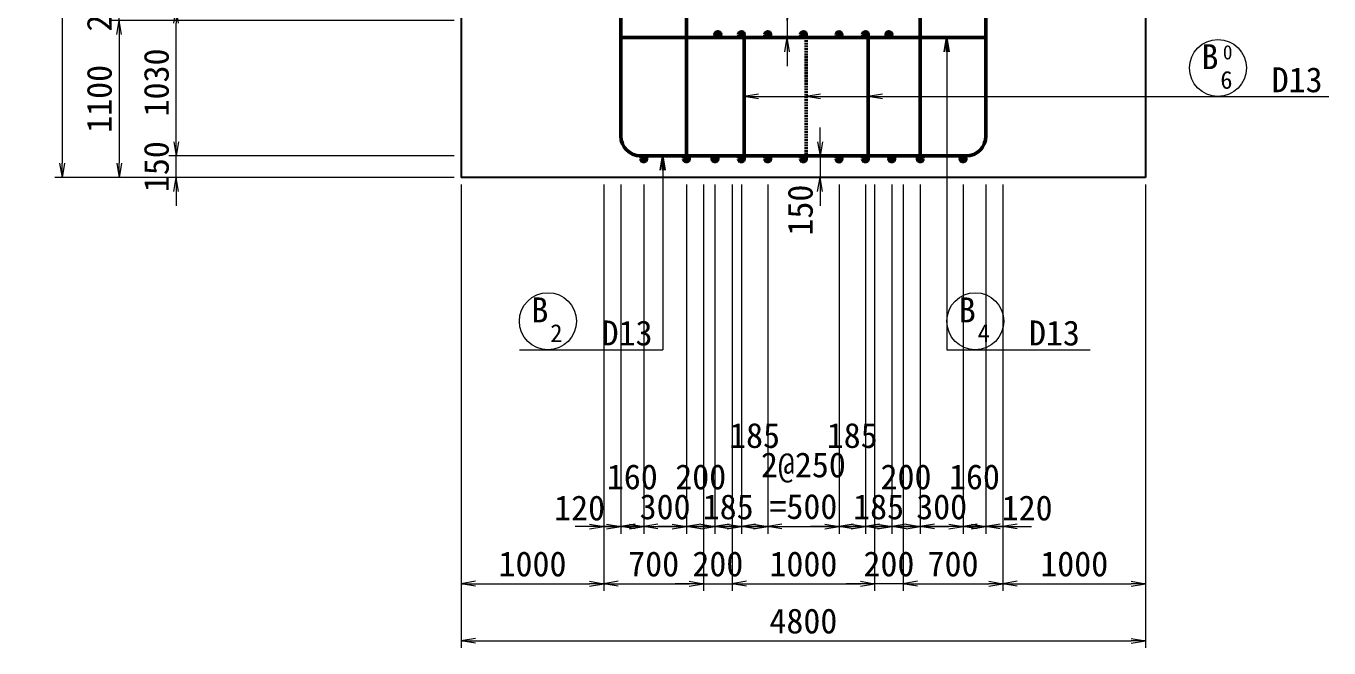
# Model space of a CAD drawing. Header units: millimetres. Extents: x 169470 to 758170, y -17820 to 11880.
# Drawn here: x 184484 to 193623, y -4001 to 356 of the extents above; entities that cross this region are included whole.
import ezdxf
from ezdxf.enums import TextEntityAlignment as Align

# ---------------------------------------------------------------- set-up
doc = ezdxf.new("R2010")
doc.units = ezdxf.units.MM
doc.header["$LTSCALE"] = 50
doc.header["$PDSIZE"] = 300
doc.linetypes.add('DASHED2', pattern=[0.375, 0.25, -0.125])
doc.layers.get('Defpoints').update_dxf_attribs({"color": 151})
for name, color, linetype, lineweight in [('D-STR', 1, 'Continuous', 25), ('D-STR-DIM', 7, 'Continuous', 13), ('D-STR-HTXT', 7, 'Continuous', 13), ('D-STR-STR1', 2, 'Continuous', 50), ('D-STR-STR2', 6, 'Continuous', 50), ('D-STR-STR3', 4, 'Continuous', 50), ('D-STR-TXT', 7, 'Continuous', 13)]:
    doc.layers.add(name, color=color, linetype=linetype, lineweight=lineweight)
doc.styles.add('YOKO_GOTHIC', font='MS Gothic.ttf')
doc.dimstyles.new('S50', dxfattribs={"dimscale": 50, "dimtxt": 3.5, "dimasz": 2, "dimexe": 1, "dimexo": 1, "dimgap": 1, "dimtad": 1, "dimdec": 0, "dimzin": 1, "dimdsep": 46, "dimtxsty": 'YOKO_GOTHIC', "dimblk": 'OPEN', "dimcen": 0, "dimclrd": 256, "dimclre": 256, "dimclrt": 256, "dimaunit": 1, "dimadec": 3, "dimazin": 0, "dimtfac": 1, "dimtdec": 0, "dimtix": 1, "dimtmove": 2, "dimatfit": 3, "dimldrblk": 'OPEN', "dimfxl": 1, "dimlwd": -1, "dimlwe": -1, "dimarcsym": 2})

# ---------------------------------------------------------------- blocks, each defined once
blk = doc.blocks.new('_Open')
at = {"color": 0, "linetype": 'ByBlock', "lineweight": -2}
for p, q in [((-1, 0.167), (0, 0)), ((-1, -0.167), (0, 0)), ((0, 0), (-1, 0))]:
    blk.add_line(p, q, dxfattribs=at)
blk = doc.blocks.new('*D3743')
at = {"layer": 'D-STR-DIM', "transparency": 16777216}
for p, q in [((190186.2, -753.9), (190186.2, -3201.1)), ((190371.2, -753.9), (190371.2, -3201.1)), ((190086.2, -3151.1), (189986.2, -3151.1)), ((190371.2, -3151.1), (190186.2, -3151.1)), ((190471.2, -3151.1), (190571.2, -3151.1))]:
    blk.add_line(p, q, dxfattribs=at)
at = {"layer": 'Defpoints', "color": 0, "transparency": 16777216}
for p in [(190186.2, -703.9), (190371.2, -703.9), (190186.2, -3151.1)]:
    blk.add_point(p, dxfattribs=at)
at = {"layer": 'D-STR-DIM', "transparency": 16777216, "xscale": 100, "yscale": 100, "zscale": 100}
blk.add_blockref('_Open', (190186.2, -3151.1), dxfattribs=at)
at = {"layer": 'D-STR-DIM', "transparency": 16777216, "xscale": 100, "yscale": 100, "zscale": 100, "rotation": 180}
blk.add_blockref('_Open', (190371.2, -3151.1), dxfattribs=at)
at = {"layer": 'D-STR-DIM', "transparency": 16777216, "insert": (190278.7, -2513.6), "char_height": 175, "attachment_point": 5, "style": 'YOKO_GOTHIC'}
blk.add_mtext('185', dxfattribs=at)
blk = doc.blocks.new('0930-1')
at = {"layer": 'D-STR-STR2'}
for radius in [20, 10]:
    blk.add_circle((1654010.5, -311924.3), radius, dxfattribs=at)
blk = doc.blocks.new('*D3712')
at = {"layer": 'D-STR-DIM', "transparency": 16777216}
for p, q in [((187536.2, -753.9), (187536.2, -4001.1)), ((192336.2, -753.9), (192336.2, -4001.1)), ((187636.2, -3951.1), (192236.2, -3951.1))]:
    blk.add_line(p, q, dxfattribs=at)
at = {"layer": 'Defpoints', "color": 0, "transparency": 16777216}
for p in [(187536.2, -703.9), (192336.2, -703.9), (192336.2, -3951.1)]:
    blk.add_point(p, dxfattribs=at)
at = {"layer": 'D-STR-DIM', "transparency": 16777216, "xscale": 100, "yscale": 100, "zscale": 100, "rotation": 180}
blk.add_blockref('_Open', (187536.2, -3951.1), dxfattribs=at)
at = {"layer": 'D-STR-DIM', "transparency": 16777216, "xscale": 100, "yscale": 100, "zscale": 100}
blk.add_blockref('_Open', (192336.2, -3951.1), dxfattribs=at)
at = {"layer": 'D-STR-DIM', "transparency": 16777216, "insert": (189936.2, -3813.6), "char_height": 175, "attachment_point": 5, "style": 'YOKO_GOTHIC'}
blk.add_mtext('4800', dxfattribs=at)
blk = doc.blocks.new('*D3713')
at = {"layer": 'D-STR-DIM', "transparency": 16777216}
for p, q in [((187536.2, -753.9), (187536.2, -3601.1)), ((188536.2, -753.9), (188536.2, -3601.1)), ((187636.2, -3551.1), (188436.2, -3551.1))]:
    blk.add_line(p, q, dxfattribs=at)
at = {"layer": 'Defpoints', "color": 0, "transparency": 16777216}
for p in [(187536.2, -703.9), (188536.2, -703.9), (188536.2, -3551.1)]:
    blk.add_point(p, dxfattribs=at)
at = {"layer": 'D-STR-DIM', "transparency": 16777216, "xscale": 100, "yscale": 100, "zscale": 100, "rotation": 180}
blk.add_blockref('_Open', (187536.2, -3551.1), dxfattribs=at)
at = {"layer": 'D-STR-DIM', "transparency": 16777216, "xscale": 100, "yscale": 100, "zscale": 100}
blk.add_blockref('_Open', (188536.2, -3551.1), dxfattribs=at)
at = {"layer": 'D-STR-DIM', "transparency": 16777216, "insert": (188036.2, -3413.6), "char_height": 175, "attachment_point": 5, "style": 'YOKO_GOTHIC'}
blk.add_mtext('1000', dxfattribs=at)
blk = doc.blocks.new('*D3714')
at = {"layer": 'D-STR-DIM', "transparency": 16777216}
for p, q in [((188536.2, -753.9), (188536.2, -3601.1)), ((189236.2, -753.9), (189236.2, -3601.1)), ((188636.2, -3551.1), (189136.2, -3551.1))]:
    blk.add_line(p, q, dxfattribs=at)
at = {"layer": 'Defpoints', "color": 0, "transparency": 16777216}
for p in [(188536.2, -703.9), (189236.2, -703.9), (189236.2, -3551.1)]:
    blk.add_point(p, dxfattribs=at)
at = {"layer": 'D-STR-DIM', "transparency": 16777216, "xscale": 100, "yscale": 100, "zscale": 100, "rotation": 180}
blk.add_blockref('_Open', (188536.2, -3551.1), dxfattribs=at)
at = {"layer": 'D-STR-DIM', "transparency": 16777216, "xscale": 100, "yscale": 100, "zscale": 100}
blk.add_blockref('_Open', (189236.2, -3551.1), dxfattribs=at)
at = {"layer": 'D-STR-DIM', "transparency": 16777216, "insert": (188886.2, -3413.6), "char_height": 175, "attachment_point": 5, "style": 'YOKO_GOTHIC'}
blk.add_mtext('700', dxfattribs=at)
blk = doc.blocks.new('*D3715')
at = {"layer": 'D-STR-DIM', "transparency": 16777216}
for p, q in [((189436.2, -753.9), (189436.2, -3601.1)), ((190436.2, -753.9), (190436.2, -3601.1)), ((189536.2, -3551.1), (190336.2, -3551.1))]:
    blk.add_line(p, q, dxfattribs=at)
at = {"layer": 'Defpoints', "color": 0, "transparency": 16777216}
for p in [(189436.2, -703.9), (190436.2, -703.9), (190436.2, -3551.1)]:
    blk.add_point(p, dxfattribs=at)
at = {"layer": 'D-STR-DIM', "transparency": 16777216, "xscale": 100, "yscale": 100, "zscale": 100, "rotation": 180}
blk.add_blockref('_Open', (189436.2, -3551.1), dxfattribs=at)
at = {"layer": 'D-STR-DIM', "transparency": 16777216, "xscale": 100, "yscale": 100, "zscale": 100}
blk.add_blockref('_Open', (190436.2, -3551.1), dxfattribs=at)
at = {"layer": 'D-STR-DIM', "transparency": 16777216, "insert": (189936.2, -3413.6), "char_height": 175, "attachment_point": 5, "style": 'YOKO_GOTHIC'}
blk.add_mtext('1000', dxfattribs=at)
blk = doc.blocks.new('*D3716')
at = {"layer": 'D-STR-DIM', "transparency": 16777216}
for p, q in [((190636.2, -753.9), (190636.2, -3601.1)), ((191336.2, -753.9), (191336.2, -3601.1)), ((190736.2, -3551.1), (191236.2, -3551.1))]:
    blk.add_line(p, q, dxfattribs=at)
at = {"layer": 'Defpoints', "color": 0, "transparency": 16777216}
for p in [(190636.2, -703.9), (191336.2, -703.9), (191336.2, -3551.1)]:
    blk.add_point(p, dxfattribs=at)
at = {"layer": 'D-STR-DIM', "transparency": 16777216, "xscale": 100, "yscale": 100, "zscale": 100, "rotation": 180}
blk.add_blockref('_Open', (190636.2, -3551.1), dxfattribs=at)
at = {"layer": 'D-STR-DIM', "transparency": 16777216, "xscale": 100, "yscale": 100, "zscale": 100}
blk.add_blockref('_Open', (191336.2, -3551.1), dxfattribs=at)
at = {"layer": 'D-STR-DIM', "transparency": 16777216, "insert": (190986.2, -3413.6), "char_height": 175, "attachment_point": 5, "style": 'YOKO_GOTHIC'}
blk.add_mtext('700', dxfattribs=at)
blk = doc.blocks.new('*D3717')
at = {"layer": 'D-STR-DIM', "transparency": 16777216}
for p, q in [((191336.2, -753.9), (191336.2, -3601.1)), ((192336.2, -753.9), (192336.2, -3601.1)), ((191436.2, -3551.1), (192236.2, -3551.1))]:
    blk.add_line(p, q, dxfattribs=at)
at = {"layer": 'Defpoints', "color": 0, "transparency": 16777216}
for p in [(191336.2, -703.9), (192336.2, -703.9), (192336.2, -3551.1)]:
    blk.add_point(p, dxfattribs=at)
at = {"layer": 'D-STR-DIM', "transparency": 16777216, "xscale": 100, "yscale": 100, "zscale": 100, "rotation": 180}
blk.add_blockref('_Open', (191336.2, -3551.1), dxfattribs=at)
at = {"layer": 'D-STR-DIM', "transparency": 16777216, "xscale": 100, "yscale": 100, "zscale": 100}
blk.add_blockref('_Open', (192336.2, -3551.1), dxfattribs=at)
at = {"layer": 'D-STR-DIM', "transparency": 16777216, "insert": (191836.2, -3413.6), "char_height": 175, "attachment_point": 5, "style": 'YOKO_GOTHIC'}
blk.add_mtext('1000', dxfattribs=at)
blk = doc.blocks.new('*D3718')
at = {"layer": 'D-STR-DIM', "transparency": 16777216}
for p, q in [((188536.2, -753.9), (188536.2, -3201.1)), ((188656.2, -753.9), (188656.2, -3201.1)), ((188436.2, -3151.1), (188336.2, -3151.1)), ((188536.2, -3151.1), (188656.2, -3151.1)), ((188756.2, -3151.1), (188856.2, -3151.1))]:
    blk.add_line(p, q, dxfattribs=at)
at = {"layer": 'Defpoints', "color": 0, "transparency": 16777216}
for p in [(188536.2, -703.9), (188656.2, -703.9), (188656.2, -3151.1)]:
    blk.add_point(p, dxfattribs=at)
at = {"layer": 'D-STR-DIM', "transparency": 16777216, "xscale": 100, "yscale": 100, "zscale": 100}
blk.add_blockref('_Open', (188536.2, -3151.1), dxfattribs=at)
at = {"layer": 'D-STR-DIM', "transparency": 16777216, "xscale": 100, "yscale": 100, "zscale": 100, "rotation": 180}
blk.add_blockref('_Open', (188656.2, -3151.1), dxfattribs=at)
at = {"layer": 'D-STR-DIM', "transparency": 16777216, "insert": (188366.6, -3021.6), "char_height": 175, "attachment_point": 5, "style": 'YOKO_GOTHIC'}
blk.add_mtext('120', dxfattribs=at)
blk = doc.blocks.new('*D3719')
at = {"layer": 'D-STR-DIM', "transparency": 16777216}
for p, q in [((188656.2, -753.9), (188656.2, -3201.1)), ((188816.2, -753.9), (188816.2, -3201.1)), ((188556.2, -3151.1), (188456.2, -3151.1)), ((188656.2, -3151.1), (188816.2, -3151.1)), ((188916.2, -3151.1), (189016.2, -3151.1))]:
    blk.add_line(p, q, dxfattribs=at)
at = {"layer": 'Defpoints', "color": 0, "transparency": 16777216}
for p in [(188656.2, -703.9), (188816.2, -703.9), (188816.2, -3151.1)]:
    blk.add_point(p, dxfattribs=at)
at = {"layer": 'D-STR-DIM', "transparency": 16777216, "xscale": 100, "yscale": 100, "zscale": 100}
blk.add_blockref('_Open', (188656.2, -3151.1), dxfattribs=at)
at = {"layer": 'D-STR-DIM', "transparency": 16777216, "xscale": 100, "yscale": 100, "zscale": 100, "rotation": 180}
blk.add_blockref('_Open', (188816.2, -3151.1), dxfattribs=at)
at = {"layer": 'D-STR-DIM', "transparency": 16777216, "insert": (188736.2, -2803.6), "char_height": 175, "attachment_point": 5, "style": 'YOKO_GOTHIC'}
blk.add_mtext('160', dxfattribs=at)
blk = doc.blocks.new('*D3720')
at = {"layer": 'D-STR-DIM', "transparency": 16777216}
for p, q in [((188816.2, -753.9), (188816.2, -3201.1)), ((189116.2, -753.9), (189116.2, -3201.1)), ((188716.2, -3151.1), (188616.2, -3151.1)), ((188816.2, -3151.1), (189116.2, -3151.1)), ((189216.2, -3151.1), (189316.2, -3151.1))]:
    blk.add_line(p, q, dxfattribs=at)
at = {"layer": 'Defpoints', "color": 0, "transparency": 16777216}
for p in [(188816.2, -703.9), (189116.2, -703.9), (189116.2, -3151.1)]:
    blk.add_point(p, dxfattribs=at)
at = {"layer": 'D-STR-DIM', "transparency": 16777216, "xscale": 100, "yscale": 100, "zscale": 100}
blk.add_blockref('_Open', (188816.2, -3151.1), dxfattribs=at)
at = {"layer": 'D-STR-DIM', "transparency": 16777216, "xscale": 100, "yscale": 100, "zscale": 100, "rotation": 180}
blk.add_blockref('_Open', (189116.2, -3151.1), dxfattribs=at)
at = {"layer": 'D-STR-DIM', "transparency": 16777216, "insert": (188966.2, -3013.6), "char_height": 175, "attachment_point": 5, "style": 'YOKO_GOTHIC'}
blk.add_mtext('300', dxfattribs=at)
blk = doc.blocks.new('*D3721')
at = {"layer": 'D-STR-DIM', "transparency": 16777216}
for p, q in [((189501.2, -753.9), (189501.2, -3201.1)), ((189686.2, -753.9), (189686.2, -3201.1)), ((189401.2, -3151.1), (189301.2, -3151.1)), ((189501.2, -3151.1), (189686.2, -3151.1)), ((189786.2, -3151.1), (189886.2, -3151.1))]:
    blk.add_line(p, q, dxfattribs=at)
at = {"layer": 'Defpoints', "color": 0, "transparency": 16777216}
for p in [(189501.2, -703.9), (189686.2, -703.9), (189686.2, -3151.1)]:
    blk.add_point(p, dxfattribs=at)
at = {"layer": 'D-STR-DIM', "transparency": 16777216, "xscale": 100, "yscale": 100, "zscale": 100}
blk.add_blockref('_Open', (189501.2, -3151.1), dxfattribs=at)
at = {"layer": 'D-STR-DIM', "transparency": 16777216, "xscale": 100, "yscale": 100, "zscale": 100, "rotation": 180}
blk.add_blockref('_Open', (189686.2, -3151.1), dxfattribs=at)
at = {"layer": 'D-STR-DIM', "transparency": 16777216, "insert": (189593.7, -2513.6), "char_height": 175, "attachment_point": 5, "style": 'YOKO_GOTHIC'}
blk.add_mtext('185', dxfattribs=at)
blk = doc.blocks.new('*D3722')
at = {"layer": 'D-STR-DIM', "transparency": 16777216}
for p, q in [((189686.2, -753.9), (189686.2, -3201.1)), ((190186.2, -753.9), (190186.2, -3201.1)), ((189586.2, -3151.1), (189486.2, -3151.1)), ((189686.2, -3151.1), (190186.2, -3151.1)), ((190286.2, -3151.1), (190386.2, -3151.1))]:
    blk.add_line(p, q, dxfattribs=at)
at = {"layer": 'Defpoints', "color": 0, "transparency": 16777216}
for p in [(189686.2, -703.9), (190186.2, -703.9), (190186.2, -3151.1)]:
    blk.add_point(p, dxfattribs=at)
at = {"layer": 'D-STR-DIM', "transparency": 16777216, "xscale": 100, "yscale": 100, "zscale": 100}
blk.add_blockref('_Open', (189686.2, -3151.1), dxfattribs=at)
at = {"layer": 'D-STR-DIM', "transparency": 16777216, "xscale": 100, "yscale": 100, "zscale": 100, "rotation": 180}
blk.add_blockref('_Open', (190186.2, -3151.1), dxfattribs=at)
at = {"layer": 'D-STR-DIM', "transparency": 16777216, "insert": (189936.2, -2865.6), "char_height": 175, "attachment_point": 5, "style": 'YOKO_GOTHIC'}
blk.add_mtext('2@250\\P=500', dxfattribs=at)
blk = doc.blocks.new('*D3723')
at = {"layer": 'D-STR-DIM', "transparency": 16777216}
for p, q in [((189316.2, -753.9), (189316.2, -3201.1)), ((189501.2, -753.9), (189501.2, -3201.1)), ((189216.2, -3151.1), (189116.2, -3151.1)), ((189316.2, -3151.1), (189501.2, -3151.1)), ((189601.2, -3151.1), (189701.2, -3151.1))]:
    blk.add_line(p, q, dxfattribs=at)
at = {"layer": 'Defpoints', "color": 0, "transparency": 16777216}
for p in [(189316.2, -703.9), (189501.2, -703.9), (189501.2, -3151.1)]:
    blk.add_point(p, dxfattribs=at)
at = {"layer": 'D-STR-DIM', "transparency": 16777216, "xscale": 100, "yscale": 100, "zscale": 100}
blk.add_blockref('_Open', (189316.2, -3151.1), dxfattribs=at)
at = {"layer": 'D-STR-DIM', "transparency": 16777216, "xscale": 100, "yscale": 100, "zscale": 100, "rotation": 180}
blk.add_blockref('_Open', (189501.2, -3151.1), dxfattribs=at)
at = {"layer": 'D-STR-DIM', "transparency": 16777216, "insert": (189408.7, -3013.6), "char_height": 175, "attachment_point": 5, "style": 'YOKO_GOTHIC'}
blk.add_mtext('185', dxfattribs=at)
blk = doc.blocks.new('*D3734')
at = {"layer": 'D-STR-DIM', "transparency": 16777216}
for p, q in [((188486.2, 3196.1), (184686.2, 3196.1)), ((184736.2, 3096.1), (184736.2, -603.9)), ((187486.2, -703.9), (184686.2, -703.9))]:
    blk.add_line(p, q, dxfattribs=at)
at = {"layer": 'Defpoints', "color": 0, "transparency": 16777216}
for p in [(188536.2, 3196.1), (184736.2, -703.9), (187536.2, -703.9)]:
    blk.add_point(p, dxfattribs=at)
at = {"layer": 'D-STR-DIM', "transparency": 16777216, "xscale": 100, "yscale": 100, "zscale": 100}
for p, rotation in [((184736.2, 3196.1), 90), ((184736.2, -703.9), 270)]:
    blk.add_blockref('_Open', p, dxfattribs=dict(at, rotation=rotation))
at = {"layer": 'D-STR-DIM', "transparency": 16777216, "insert": (184598.7, 1246.1), "char_height": 175, "attachment_point": 5, "rotation": 90, "style": 'YOKO_GOTHIC'}
blk.add_mtext('3900', dxfattribs=at)
blk = doc.blocks.new('*D3737')
at = {"layer": 'D-STR-DIM', "transparency": 16777216}
for p, q in [((187486.2, 396.1), (185086.2, 396.1)), ((185136.2, 296.1), (185136.2, -603.9)), ((187486.2, -703.9), (185086.2, -703.9))]:
    blk.add_line(p, q, dxfattribs=at)
at = {"layer": 'Defpoints', "color": 0, "transparency": 16777216}
for p in [(187536.2, 396.1), (185136.2, -703.9), (187536.2, -703.9)]:
    blk.add_point(p, dxfattribs=at)
at = {"layer": 'D-STR-DIM', "transparency": 16777216, "xscale": 100, "yscale": 100, "zscale": 100}
for p, rotation in [((185136.2, 396.1), 90), ((185136.2, -703.9), 270)]:
    blk.add_blockref('_Open', p, dxfattribs=dict(at, rotation=rotation))
at = {"layer": 'D-STR-DIM', "transparency": 16777216, "insert": (184998.7, -153.9), "char_height": 175, "attachment_point": 5, "rotation": 90, "style": 'YOKO_GOTHIC'}
blk.add_mtext('1100', dxfattribs=at)
blk = doc.blocks.new('*D3738')
at = {"layer": 'D-STR-DIM', "transparency": 16777216}
for p, q in [((185536.2, -453.9), (185536.2, -353.9)), ((187486.2, -553.9), (185486.2, -553.9)), ((185536.2, -703.9), (185536.2, -553.9)), ((187486.2, -703.9), (185486.2, -703.9)), ((185536.2, -803.9), (185536.2, -903.9))]:
    blk.add_line(p, q, dxfattribs=at)
at = {"layer": 'Defpoints', "color": 0, "transparency": 16777216}
for p in [(185536.2, -553.9), (187536.2, -553.9), (187536.2, -703.9)]:
    blk.add_point(p, dxfattribs=at)
at = {"layer": 'D-STR-DIM', "transparency": 16777216, "xscale": 100, "yscale": 100, "zscale": 100}
for p, rotation in [((185536.2, -553.9), 270), ((185536.2, -703.9), 90)]:
    blk.add_blockref('_Open', p, dxfattribs=dict(at, rotation=rotation))
at = {"layer": 'D-STR-DIM', "transparency": 16777216, "insert": (185398.7, -628.9), "char_height": 175, "attachment_point": 5, "rotation": 90, "style": 'YOKO_GOTHIC'}
blk.add_mtext('150', dxfattribs=at)
blk = doc.blocks.new('*D4563')
at = {"layer": 'D-STR-DIM', "transparency": 16777216}
for p, q in [((189821.8, 496.1), (189821.8, 596.1)), ((189821.8, 396.1), (189821.8, 276.1)), ((189821.8, 176.1), (189821.8, 76.1))]:
    blk.add_line(p, q, dxfattribs=at)
at = {"layer": 'Defpoints', "color": 0, "transparency": 16777216}
for p in [(189821.8, 396.1), (189821.8, 276.1), (189821.8, 276.1)]:
    blk.add_point(p, dxfattribs=at)
at = {"layer": 'D-STR-DIM', "transparency": 16777216, "xscale": 100, "yscale": 100, "zscale": 100}
for p, rotation in [((189821.8, 396.1), 270), ((189821.8, 276.1), 90)]:
    blk.add_blockref('_Open', p, dxfattribs=dict(at, rotation=rotation))
at = {"layer": 'D-STR-DIM', "transparency": 16777216, "insert": (189684.3, 671.1), "char_height": 175, "attachment_point": 5, "rotation": 90, "style": 'YOKO_GOTHIC'}
blk.add_mtext('120', dxfattribs=at)
blk = doc.blocks.new('*D3742')
at = {"layer": 'D-STR-DIM', "transparency": 16777216}
for p, q in [((190052.8, -453.9), (190052.8, -353.9)), ((190052.8, -553.9), (190052.8, -703.9)), ((190052.8, -803.9), (190052.8, -903.9))]:
    blk.add_line(p, q, dxfattribs=at)
at = {"layer": 'Defpoints', "color": 0, "transparency": 16777216}
for p in [(190052.8, -553.9), (190052.8, -703.9), (190052.8, -703.9)]:
    blk.add_point(p, dxfattribs=at)
at = {"layer": 'D-STR-DIM', "transparency": 16777216, "xscale": 100, "yscale": 100, "zscale": 100}
for p, rotation in [((190052.8, -553.9), 270), ((190052.8, -703.9), 90)]:
    blk.add_blockref('_Open', p, dxfattribs=dict(at, rotation=rotation))
at = {"layer": 'D-STR-DIM', "transparency": 16777216, "insert": (189915.3, -933.5), "char_height": 175, "attachment_point": 5, "rotation": 90, "style": 'YOKO_GOTHIC'}
blk.add_mtext('150', dxfattribs=at)
blk = doc.blocks.new('*D3754')
at = {"layer": 'D-STR-DIM', "transparency": 16777216}
for p, q in [((189116.2, -753.9), (189116.2, -3201.1)), ((189316.2, -753.9), (189316.2, -3201.1)), ((189016.2, -3151.1), (188916.2, -3151.1)), ((189116.2, -3151.1), (189316.2, -3151.1)), ((189416.2, -3151.1), (189516.2, -3151.1))]:
    blk.add_line(p, q, dxfattribs=at)
at = {"layer": 'Defpoints', "color": 0, "transparency": 16777216}
for p in [(189116.2, -703.9), (189316.2, -703.9), (189316.2, -3151.1)]:
    blk.add_point(p, dxfattribs=at)
at = {"layer": 'D-STR-DIM', "transparency": 16777216, "xscale": 100, "yscale": 100, "zscale": 100}
blk.add_blockref('_Open', (189116.2, -3151.1), dxfattribs=at)
at = {"layer": 'D-STR-DIM', "transparency": 16777216, "xscale": 100, "yscale": 100, "zscale": 100, "rotation": 180}
blk.add_blockref('_Open', (189316.2, -3151.1), dxfattribs=at)
at = {"layer": 'D-STR-DIM', "transparency": 16777216, "insert": (189216.2, -2803.6), "char_height": 175, "attachment_point": 5, "style": 'YOKO_GOTHIC'}
blk.add_mtext('200', dxfattribs=at)
blk = doc.blocks.new('*D3755')
at = {"layer": 'D-STR-DIM', "transparency": 16777216}
for p, q in [((191216.2, -753.9), (191216.2, -3201.1)), ((191336.2, -753.9), (191336.2, -3201.1)), ((191116.2, -3151.1), (191016.2, -3151.1)), ((191336.2, -3151.1), (191216.2, -3151.1)), ((191436.2, -3151.1), (191536.2, -3151.1))]:
    blk.add_line(p, q, dxfattribs=at)
at = {"layer": 'Defpoints', "color": 0, "transparency": 16777216}
for p in [(191216.2, -703.9), (191336.2, -703.9), (191216.2, -3151.1)]:
    blk.add_point(p, dxfattribs=at)
at = {"layer": 'D-STR-DIM', "transparency": 16777216, "xscale": 100, "yscale": 100, "zscale": 100}
blk.add_blockref('_Open', (191216.2, -3151.1), dxfattribs=at)
at = {"layer": 'D-STR-DIM', "transparency": 16777216, "xscale": 100, "yscale": 100, "zscale": 100, "rotation": 180}
blk.add_blockref('_Open', (191336.2, -3151.1), dxfattribs=at)
at = {"layer": 'D-STR-DIM', "transparency": 16777216, "insert": (191505.8, -3021.6), "char_height": 175, "attachment_point": 5, "style": 'YOKO_GOTHIC'}
blk.add_mtext('120', dxfattribs=at)
blk = doc.blocks.new('*D3756')
at = {"layer": 'D-STR-DIM', "transparency": 16777216}
for p, q in [((191056.2, -753.9), (191056.2, -3201.1)), ((191216.2, -753.9), (191216.2, -3201.1)), ((190956.2, -3151.1), (190856.2, -3151.1)), ((191216.2, -3151.1), (191056.2, -3151.1)), ((191316.2, -3151.1), (191416.2, -3151.1))]:
    blk.add_line(p, q, dxfattribs=at)
at = {"layer": 'Defpoints', "color": 0, "transparency": 16777216}
for p in [(191056.2, -703.9), (191216.2, -703.9), (191056.2, -3151.1)]:
    blk.add_point(p, dxfattribs=at)
at = {"layer": 'D-STR-DIM', "transparency": 16777216, "xscale": 100, "yscale": 100, "zscale": 100}
blk.add_blockref('_Open', (191056.2, -3151.1), dxfattribs=at)
at = {"layer": 'D-STR-DIM', "transparency": 16777216, "xscale": 100, "yscale": 100, "zscale": 100, "rotation": 180}
blk.add_blockref('_Open', (191216.2, -3151.1), dxfattribs=at)
at = {"layer": 'D-STR-DIM', "transparency": 16777216, "insert": (191136.2, -2803.6), "char_height": 175, "attachment_point": 5, "style": 'YOKO_GOTHIC'}
blk.add_mtext('160', dxfattribs=at)
blk = doc.blocks.new('*D3757')
at = {"layer": 'D-STR-DIM', "transparency": 16777216}
for p, q in [((190756.2, -753.9), (190756.2, -3201.1)), ((191056.2, -753.9), (191056.2, -3201.1)), ((190656.2, -3151.1), (190556.2, -3151.1)), ((191056.2, -3151.1), (190756.2, -3151.1)), ((191156.2, -3151.1), (191256.2, -3151.1))]:
    blk.add_line(p, q, dxfattribs=at)
at = {"layer": 'Defpoints', "color": 0, "transparency": 16777216}
for p in [(190756.2, -703.9), (191056.2, -703.9), (190756.2, -3151.1)]:
    blk.add_point(p, dxfattribs=at)
at = {"layer": 'D-STR-DIM', "transparency": 16777216, "xscale": 100, "yscale": 100, "zscale": 100}
blk.add_blockref('_Open', (190756.2, -3151.1), dxfattribs=at)
at = {"layer": 'D-STR-DIM', "transparency": 16777216, "xscale": 100, "yscale": 100, "zscale": 100, "rotation": 180}
blk.add_blockref('_Open', (191056.2, -3151.1), dxfattribs=at)
at = {"layer": 'D-STR-DIM', "transparency": 16777216, "insert": (190906.2, -3013.6), "char_height": 175, "attachment_point": 5, "style": 'YOKO_GOTHIC'}
blk.add_mtext('300', dxfattribs=at)
blk = doc.blocks.new('*D3758')
at = {"layer": 'D-STR-DIM', "transparency": 16777216}
for p, q in [((190371.2, -753.9), (190371.2, -3201.1)), ((190556.2, -753.9), (190556.2, -3201.1)), ((190271.2, -3151.1), (190171.2, -3151.1)), ((190556.2, -3151.1), (190371.2, -3151.1)), ((190656.2, -3151.1), (190756.2, -3151.1))]:
    blk.add_line(p, q, dxfattribs=at)
at = {"layer": 'Defpoints', "color": 0, "transparency": 16777216}
for p in [(190371.2, -703.9), (190556.2, -703.9), (190371.2, -3151.1)]:
    blk.add_point(p, dxfattribs=at)
at = {"layer": 'D-STR-DIM', "transparency": 16777216, "xscale": 100, "yscale": 100, "zscale": 100}
blk.add_blockref('_Open', (190371.2, -3151.1), dxfattribs=at)
at = {"layer": 'D-STR-DIM', "transparency": 16777216, "xscale": 100, "yscale": 100, "zscale": 100, "rotation": 180}
blk.add_blockref('_Open', (190556.2, -3151.1), dxfattribs=at)
at = {"layer": 'D-STR-DIM', "transparency": 16777216, "insert": (190463.7, -3013.6), "char_height": 175, "attachment_point": 5, "style": 'YOKO_GOTHIC'}
blk.add_mtext('185', dxfattribs=at)
blk = doc.blocks.new('*D3759')
at = {"layer": 'D-STR-DIM', "transparency": 16777216}
for p, q in [((190556.2, -753.9), (190556.2, -3201.1)), ((190756.2, -753.9), (190756.2, -3201.1)), ((190456.2, -3151.1), (190356.2, -3151.1)), ((190756.2, -3151.1), (190556.2, -3151.1)), ((190856.2, -3151.1), (190956.2, -3151.1))]:
    blk.add_line(p, q, dxfattribs=at)
at = {"layer": 'Defpoints', "color": 0, "transparency": 16777216}
for p in [(190556.2, -703.9), (190756.2, -703.9), (190556.2, -3151.1)]:
    blk.add_point(p, dxfattribs=at)
at = {"layer": 'D-STR-DIM', "transparency": 16777216, "xscale": 100, "yscale": 100, "zscale": 100}
blk.add_blockref('_Open', (190556.2, -3151.1), dxfattribs=at)
at = {"layer": 'D-STR-DIM', "transparency": 16777216, "xscale": 100, "yscale": 100, "zscale": 100, "rotation": 180}
blk.add_blockref('_Open', (190756.2, -3151.1), dxfattribs=at)
at = {"layer": 'D-STR-DIM', "transparency": 16777216, "insert": (190656.2, -2803.6), "char_height": 175, "attachment_point": 5, "style": 'YOKO_GOTHIC'}
blk.add_mtext('200', dxfattribs=at)
blk = doc.blocks.new('*D3797')
at = {"layer": 'D-STR-DIM', "transparency": 16777216}
for p, q in [((190436.2, -753.9), (190436.2, -3601.1)), ((190636.2, -753.9), (190636.2, -3601.1)), ((190336.2, -3551.1), (190236.2, -3551.1)), ((190636.2, -3551.1), (190436.2, -3551.1)), ((190736.2, -3551.1), (190836.2, -3551.1))]:
    blk.add_line(p, q, dxfattribs=at)
at = {"layer": 'Defpoints', "color": 0, "transparency": 16777216}
for p in [(190436.2, -703.9), (190636.2, -703.9), (190436.2, -3551.1)]:
    blk.add_point(p, dxfattribs=at)
at = {"layer": 'D-STR-DIM', "transparency": 16777216, "xscale": 100, "yscale": 100, "zscale": 100}
blk.add_blockref('_Open', (190436.2, -3551.1), dxfattribs=at)
at = {"layer": 'D-STR-DIM', "transparency": 16777216, "xscale": 100, "yscale": 100, "zscale": 100, "rotation": 180}
blk.add_blockref('_Open', (190636.2, -3551.1), dxfattribs=at)
at = {"layer": 'D-STR-DIM', "transparency": 16777216, "insert": (190536.2, -3413.6), "char_height": 175, "attachment_point": 5, "style": 'YOKO_GOTHIC'}
blk.add_mtext('200', dxfattribs=at)
blk = doc.blocks.new('*D3798')
at = {"layer": 'D-STR-DIM', "transparency": 16777216}
for p, q in [((189236.2, -753.9), (189236.2, -3601.1)), ((189436.2, -753.9), (189436.2, -3601.1)), ((189136.2, -3551.1), (189036.2, -3551.1)), ((189236.2, -3551.1), (189436.2, -3551.1)), ((189536.2, -3551.1), (189636.2, -3551.1))]:
    blk.add_line(p, q, dxfattribs=at)
at = {"layer": 'Defpoints', "color": 0, "transparency": 16777216}
for p in [(189236.2, -703.9), (189436.2, -703.9), (189436.2, -3551.1)]:
    blk.add_point(p, dxfattribs=at)
at = {"layer": 'D-STR-DIM', "transparency": 16777216, "xscale": 100, "yscale": 100, "zscale": 100}
blk.add_blockref('_Open', (189236.2, -3551.1), dxfattribs=at)
at = {"layer": 'D-STR-DIM', "transparency": 16777216, "xscale": 100, "yscale": 100, "zscale": 100, "rotation": 180}
blk.add_blockref('_Open', (189436.2, -3551.1), dxfattribs=at)
at = {"layer": 'D-STR-DIM', "transparency": 16777216, "insert": (189336.2, -3413.6), "char_height": 175, "attachment_point": 5, "style": 'YOKO_GOTHIC'}
blk.add_mtext('200', dxfattribs=at)
blk = doc.blocks.new('*D3800')
at = {"layer": 'D-STR-DIM', "transparency": 16777216}
for p, q in [((185136.2, 696.1), (185136.2, 796.1)), ((187486.2, 596.1), (185086.2, 596.1)), ((185136.2, 396.1), (185136.2, 596.1)), ((187486.2, 396.1), (185086.2, 396.1)), ((185136.2, 296.1), (185136.2, 196.1))]:
    blk.add_line(p, q, dxfattribs=at)
at = {"layer": 'Defpoints', "color": 0, "transparency": 16777216}
for p in [(185136.2, 596.1), (187536.2, 596.1), (187536.2, 396.1)]:
    blk.add_point(p, dxfattribs=at)
at = {"layer": 'D-STR-DIM', "transparency": 16777216, "xscale": 100, "yscale": 100, "zscale": 100}
for p, rotation in [((185136.2, 596.1), 270), ((185136.2, 396.1), 90)]:
    blk.add_blockref('_Open', p, dxfattribs=dict(at, rotation=rotation))
at = {"layer": 'D-STR-DIM', "transparency": 16777216, "insert": (184998.7, 496.1), "char_height": 175, "attachment_point": 5, "rotation": 90, "style": 'YOKO_GOTHIC'}
blk.add_mtext('200', dxfattribs=at)
blk = doc.blocks.new('*D3802')
at = {"layer": 'D-STR-DIM', "transparency": 16777216}
for p, q in [((187486.2, 476.1), (185486.2, 476.1)), ((185536.2, -453.9), (185536.2, 376.1)), ((187486.2, -553.9), (185486.2, -553.9))]:
    blk.add_line(p, q, dxfattribs=at)
at = {"layer": 'Defpoints', "color": 0, "transparency": 16777216}
for p in [(185536.2, 476.1), (187536.2, 476.1), (187536.2, -553.9)]:
    blk.add_point(p, dxfattribs=at)
at = {"layer": 'D-STR-DIM', "transparency": 16777216, "xscale": 100, "yscale": 100, "zscale": 100}
for p, rotation in [((185536.2, 476.1), 90), ((185536.2, -553.9), 270)]:
    blk.add_blockref('_Open', p, dxfattribs=dict(at, rotation=rotation))
at = {"layer": 'D-STR-DIM', "transparency": 16777216, "insert": (185398.7, -38.9), "char_height": 175, "attachment_point": 5, "rotation": 90, "style": 'YOKO_GOTHIC'}
blk.add_mtext('1030', dxfattribs=at)

msp = doc.modelspace()

# ---------------------------------------------------------------- linework, layer by layer
at = {"layer": 'D-STR'}
for p, q in [((187536.21, 596.06), (187536.21, -703.94)), ((192336.21, 596.06), (192336.21, -703.94)), ((192336.21, -703.94), (187536.21, -703.94))]:
    msp.add_line(p, q, dxfattribs=at)
at = {"layer": 'D-STR-HTXT'}
for p, q in [((189521.21, -137.47), (193622.63, -137.47)), ((187944.38, -1911.92), (188950.94, -1911.92)), ((190942.08, -1911.92), (191948.65, -1911.92))]:
    msp.add_line(p, q, dxfattribs=at)
at = {"layer": 'D-STR-HTXT', "color": 1}
msp.add_circle((192844.26, 62.53), 200, dxfattribs=at)
at = {"layer": 'D-STR-HTXT'}
for centre in [(188144.38, -1711.92), (191142.08, -1711.92)]:
    msp.add_circle(centre, 200, dxfattribs=at)
at = {"layer": 'D-STR-STR1'}
for p, q in [((189116.21, 3076.06), (189116.21, -553.94)), ((190756.21, 3076.06), (190756.21, -553.94)), ((188656.21, 2936.06), (188656.21, -413.94)), ((191216.21, 2936.06), (191216.21, -413.94)), ((191216.21, 276.06), (188656.21, 276.06)), ((191076.21, -553.94), (188796.21, -553.94))]:
    msp.add_line(p, q, dxfattribs=at)
for centre, start, end in [((188796.21, -413.94), 180, 270), ((191076.21, -413.94), 270, 0)]:
    msp.add_arc(centre, 140, start, end, dxfattribs=at)
at = {"layer": 'D-STR-STR2'}
for centre in [(189336.21, 296.06), (190536.21, 296.06), (189316.21, -573.94), (190556.21, -573.94)]:
    msp.add_circle(centre, 20, dxfattribs=at)
at = {"layer": 'D-STR-STR3'}
for p, q in [((189521.21, 276.06), (189521.21, -553.94)), ((190391.21, 276.06), (190391.21, -553.94))]:
    msp.add_line(p, q, dxfattribs=at)
at = {"layer": 'D-STR-STR3', "linetype": 'DASHED2'}
msp.add_line((189956.21, 276.06), (189956.21, -553.94), dxfattribs=at)

# ---------------------------------------------------------------- block references
at = {"layer": 'D-STR-HTXT', "xscale": 100, "yscale": 100, "zscale": 100, "rotation": 180}
for p in [(189521.21, -137.47), (189956.21, -137.47), (190391.21, -137.47)]:
    msp.add_blockref('_Open', p, dxfattribs=at)
at = {"layer": 'D-STR-STR2', "xscale": -1, "rotation": 180}
for p in [(-1464674.27, -311628.24), (-1464509.27, -311628.24), (-1464324.27, -311628.24), (-1464074.27, -311628.24), (-1463824.27, -311628.97), (-1463639.27, -311628.24), (-1463474.27, -311628.24), (-1465194.27, -312498.24), (-1464894.27, -312498.24), (-1464694.27, -312498.24), (-1464509.27, -312498.24), (-1464324.27, -312498.24), (-1464074.27, -312498.24), (-1463824.27, -312498.97), (-1463639.27, -312498.24), (-1463454.27, -312498.24)]:
    msp.add_blockref('0930-1', p, dxfattribs=at)
at = {"layer": 'D-STR-STR2', "rotation": 180}
for p in [(1844766.69, -312498.24), (1845066.69, -312498.24)]:
    msp.add_blockref('0930-1', p, dxfattribs=at)

# ---------------------------------------------------------------- texts
at = {"layer": 'D-STR-TXT', "color": 1, "style": 'YOKO_GOTHIC'}
for s, height, p in [('B', 175, (192787.99, 54.21)), ('0', 100, (192912.38, 122.71)), ('6', 125, (192903.65, -83.59))]:
    msp.add_text(s, height=height, dxfattribs=at).set_placement(p, align=Align.CENTER)
msp.add_text('D13', height=175, dxfattribs=at).set_placement((193220.78, -107.47))
at = {"layer": 'D-STR-TXT', "style": 'YOKO_GOTHIC'}
for s, height, p in [('B', 175, (188088.1, -1720.24)), ('B', 175, (191085.81, -1720.24)), ('2', 125, (188203.77, -1858.04)), ('4', 125, (191201.47, -1858.04))]:
    msp.add_text(s, height=height, dxfattribs=at).set_placement(p, align=Align.CENTER)
for p in [(188520.9, -1881.92), (191518.61, -1881.92)]:
    msp.add_text('D13', height=175, dxfattribs=at).set_placement(p)

# ---------------------------------------------------------------- dimensions: what is measured, and where the dimension line sits
at = {"layer": 'D-STR-DIM'}
for base, p1, p2, angle, picture, middle in [((184736.21, -703.94), (188536.21, 3196.06), (187536.21, -703.94), 90, '*D3734', (184598.71, 1246.06)), ((185136.21, 596.06), (187536.21, 396.06), (187536.21, 596.06), 90, '*D3800', (184998.71, 496.06)), ((185536.21, 476.06), (187536.21, -553.94), (187536.21, 476.06), 90, '*D3802', (185398.71, -38.94)), ((185136.21, -703.94), (187536.21, 396.06), (187536.21, -703.94), 90, '*D3737', (184998.71, -153.94)), ((185536.21, -553.94), (187536.21, -703.94), (187536.21, -553.94), 90, '*D3738', (185398.71, -628.94)), ((189436.21, -3551.14), (189236.21, -703.94), (189436.21, -703.94), 180, '*D3798', (189336.21, -3413.64)), ((190371.21, -3151.14), (190556.21, -703.94), (190371.21, -703.94), 180, '*D3758', (190463.71, -3013.64)), ((190756.21, -3151.14), (191056.21, -703.94), (190756.21, -703.94), 180, '*D3757', (190906.21, -3013.64))]:
    dim = msp.add_linear_dim(base=base, p1=p1, p2=p2, angle=angle, dimstyle='S50', dxfattribs=at)
    dim.commit()
    dim.dimension.update_dxf_attribs({"geometry": picture, "text_midpoint": middle})
for base, p1, p2, angle, picture, middle in [((189821.85, 276.06), (189821.85, 396.06), (189821.85, 276.06), 90, '*D4563', (189684.35, 671.07)), ((190052.77, -703.94), (190052.77, -553.94), (190052.77, -703.94), 90, '*D3742', (189915.27, -933.47)), ((190186.21, -3151.14), (190371.21, -703.94), (190186.21, -703.94), 180, '*D3743', (190278.71, -2513.64)), ((190556.21, -3151.14), (190756.21, -703.94), (190556.21, -703.94), 180, '*D3759', (190656.21, -2803.64)), ((191056.21, -3151.14), (191216.21, -703.94), (191056.21, -703.94), 180, '*D3756', (191136.21, -2803.64)), ((191216.21, -3151.14), (191336.21, -703.94), (191216.21, -703.94), 180, '*D3755', (191505.83, -3021.65))]:
    dim = msp.add_linear_dim(base=base, p1=p1, p2=p2, angle=angle, dimstyle='S50', dxfattribs=at)
    dim.commit()
    dim.dimension.update_dxf_attribs({"geometry": picture, "text_midpoint": middle, "dimtype": 160})
for base, p1, p2, picture, middle in [((192336.21, -3951.14), (187536.21, -703.94), (192336.21, -703.94), '*D3712', (189936.21, -3813.64)), ((188536.21, -3551.14), (187536.21, -703.94), (188536.21, -703.94), '*D3713', (188036.21, -3413.64)), ((189236.21, -3551.14), (188536.21, -703.94), (189236.21, -703.94), '*D3714', (188886.21, -3413.64)), ((189116.21, -3151.14), (188816.21, -703.94), (189116.21, -703.94), '*D3720', (188966.21, -3013.64)), ((189501.21, -3151.14), (189316.21, -703.94), (189501.21, -703.94), '*D3723', (189408.71, -3013.64)), ((190436.21, -3551.14), (189436.21, -703.94), (190436.21, -703.94), '*D3715', (189936.21, -3413.64)), ((190436.21, -3551.14), (190636.21, -703.94), (190436.21, -703.94), '*D3797', (190536.21, -3413.64)), ((191336.21, -3551.14), (190636.21, -703.94), (191336.21, -703.94), '*D3716', (190986.21, -3413.64)), ((192336.21, -3551.14), (191336.21, -703.94), (192336.21, -703.94), '*D3717', (191836.21, -3413.64))]:
    dim = msp.add_linear_dim(base=base, p1=p1, p2=p2, dimstyle='S50', dxfattribs=at)
    dim.commit()
    dim.dimension.update_dxf_attribs({"geometry": picture, "text_midpoint": middle})
for base, p1, p2, picture, middle in [((188656.21, -3151.14), (188536.21, -703.94), (188656.21, -703.94), '*D3718', (188366.59, -3021.65)), ((188816.21, -3151.14), (188656.21, -703.94), (188816.21, -703.94), '*D3719', (188736.21, -2803.64)), ((189316.21, -3151.14), (189116.21, -703.94), (189316.21, -703.94), '*D3754', (189216.21, -2803.64)), ((189686.21, -3151.14), (189501.21, -703.94), (189686.21, -703.94), '*D3721', (189593.71, -2513.64))]:
    dim = msp.add_linear_dim(base=base, p1=p1, p2=p2, dimstyle='S50', dxfattribs=at)
    dim.commit()
    dim.dimension.update_dxf_attribs({"geometry": picture, "text_midpoint": middle, "dimtype": 160})
dim = msp.add_linear_dim(base=(190186.21, -3151.14), p1=(189686.21, -703.94), p2=(190186.21, -703.94), text='2@250\\P=<>', dimstyle='S50', dxfattribs=at)
dim.commit()
dim.dimension.update_dxf_attribs({"geometry": '*D3722', "text_midpoint": (189936.21, -2865.58)})

# ---------------------------------------------------------------- leaders
at = {"layer": 'D-STR-HTXT'}
for points in [[(190942.08, 276.06), (190942.08, -1911.92)], [(188950.94, -553.94), (188950.94, -1911.92)]]:
    msp.add_leader(points, dimstyle='S50', dxfattribs=at)

doc.saveas('drawing.dxf')
